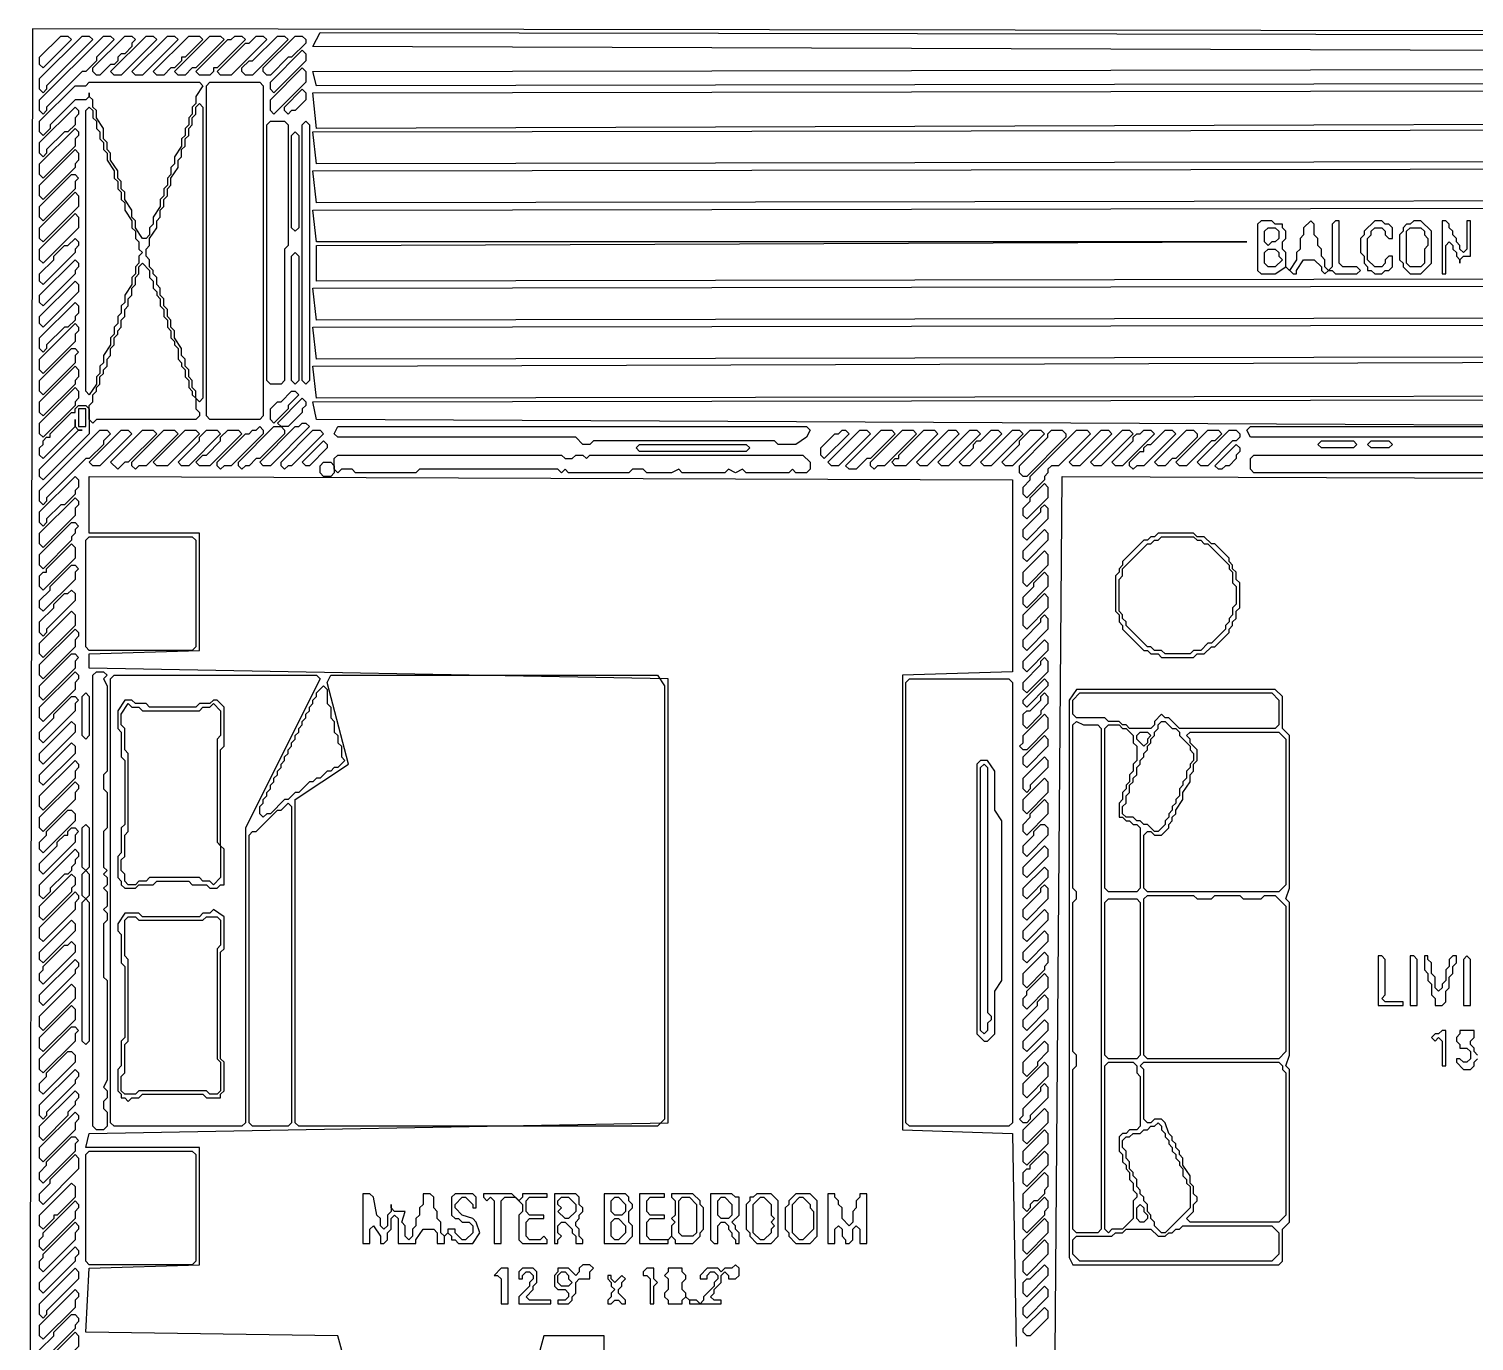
# Model space of a CAD drawing. Header units: metres. Extents: x 53 to 990, y 46 to 960.
# Drawn here: x 138 to 545, y 590.5 to 960 of the extents above; entities that cross this region are included whole.
import ezdxf

# ---------------------------------------------------------------- set-up
doc = ezdxf.new("R2010")
doc.units = ezdxf.units.M
doc.layers.add('A-FURN', color=2, linetype='Continuous')
doc.layers.add('A-WALL', color=1, linetype='Continuous')

msp = doc.modelspace()

# ---------------------------------------------------------------- linework, layer by layer
at = {"layer": 'A-FURN'}
for points in [[(139, 960), (138, 401), (229, 399), (231, 317), (242, 326), (245, 317), (246, 401), (292, 402), (293, 201), (442, 199), (441, 153), (247, 152), (246, 208), (234, 195), (241, 207), (231, 207), (230, 139), (537, 137), (553, 193), (601, 219), (606, 138), (898, 137), (900, 959), (139, 960)], [(161, 958), (162, 957), (157, 952), (157, 951), (154, 948), (153, 948), (143, 938), (143, 937), (142, 936), (141, 937), (141, 940), (159, 958), (161, 958)], [(155, 958), (156, 957), (143, 944), (143, 943), (142, 942), (141, 943), (141, 946), (153, 958), (155, 958)], [(149, 958), (150, 957), (142, 949), (141, 950), (141, 952), (147, 958), (149, 958)], [(167, 958), (168, 957), (167, 956), (167, 955), (165, 953), (164, 953), (163, 952), (163, 951), (162, 950), (161, 950), (158, 947), (157, 947), (156, 948), (156, 949), (165, 958), (167, 958)], [(174, 957), (164, 947), (162, 947), (161, 948), (171, 958), (173, 958), (174, 957)], [(180, 957), (170, 947), (168, 947), (167, 948), (177, 958), (179, 958), (180, 957)], [(187, 957), (182, 952), (181, 952), (181, 951), (179, 949), (178, 949), (176, 947), (174, 947), (173, 948), (183, 958), (186, 958), (187, 957)], [(193, 957), (185, 949), (184, 949), (182, 947), (180, 947), (179, 948), (189, 958), (192, 958), (193, 957)], [(199, 957), (191, 949), (190, 949), (190, 948), (189, 947), (186, 947), (185, 948), (194, 957), (195, 957), (196, 958), (198, 958), (199, 957)], [(205, 957), (195, 947), (192, 947), (191, 948), (199, 956), (200, 956), (202, 958), (204, 958), (205, 957)], [(211, 957), (201, 947), (199, 947), (198, 948), (198, 949), (200, 951), (201, 951), (208, 958), (210, 958), (211, 957)], [(215, 958), (216, 957), (216, 956), (212, 952), (211, 952), (206, 947), (205, 947), (204, 948), (204, 949), (213, 958), (215, 958)], [(218, 955), (220, 959), (837, 958), (836, 953), (218, 955)], [(215, 954), (216, 953), (216, 951), (207, 942), (206, 943), (206, 945), (215, 954)], [(215, 949), (216, 948), (216, 945), (207, 936), (206, 937), (206, 940), (215, 949)], [(218, 948), (836, 949), (837, 945), (219, 944), (218, 948)], [(151, 944), (154, 944), (155, 945), (186, 945), (187, 944), (185, 941), (185, 939), (184, 938), (184, 936), (183, 935), (183, 933), (182, 932), (182, 930), (181, 929), (181, 927), (179, 924), (179, 922), (178, 921), (178, 919), (177, 918), (177, 916), (176, 915), (176, 913), (175, 912), (175, 910), (173, 907), (173, 905), (172, 904), (172, 902), (171, 901), (170, 901), (168, 904), (168, 906), (167, 907), (167, 909), (165, 912), (165, 914), (164, 915), (164, 917), (163, 918), (163, 920), (161, 923), (161, 925), (160, 926), (160, 928), (159, 929), (159, 932), (157, 935), (157, 937), (156, 938), (156, 940), (155, 941), (155, 942), (155, 941), (154, 940), (151, 940), (144, 933), (144, 932), (142, 930), (141, 931), (141, 934), (151, 944)], [(189, 945), (203, 945), (204, 944), (204, 851), (203, 850), (189, 850), (188, 851), (188, 944), (189, 945)], [(215, 943), (216, 942), (216, 940), (213, 937), (212, 937), (211, 936), (210, 937), (210, 938), (215, 943)], [(218, 942), (836, 943), (837, 934), (219, 932), (218, 942)], [(151, 938), (152, 937), (152, 936), (151, 935), (151, 933), (149, 931), (148, 931), (143, 926), (143, 925), (142, 924), (141, 925), (141, 928), (151, 938)], [(155, 938), (156, 937), (156, 935), (157, 934), (157, 932), (158, 931), (158, 929), (159, 928), (159, 926), (160, 925), (160, 923), (162, 920), (162, 918), (163, 917), (163, 915), (164, 914), (164, 912), (165, 911), (165, 909), (167, 906), (167, 904), (168, 903), (168, 901), (169, 900), (169, 898), (170, 897), (169, 896), (169, 894), (168, 893), (168, 891), (167, 890), (167, 888), (165, 885), (165, 883), (164, 882), (164, 880), (163, 879), (163, 877), (162, 876), (162, 874), (161, 873), (161, 871), (159, 868), (159, 866), (158, 865), (158, 863), (157, 862), (157, 860), (155, 857), (154, 858), (154, 937), (155, 938)], [(186, 939), (187, 938), (187, 856), (186, 855), (185, 856), (185, 858), (184, 859), (184, 861), (183, 862), (183, 864), (182, 865), (182, 867), (181, 868), (181, 870), (179, 873), (179, 875), (178, 876), (178, 878), (177, 879), (177, 881), (176, 882), (176, 884), (175, 885), (175, 887), (174, 888), (174, 890), (173, 891), (173, 892), (172, 893), (172, 895), (171, 896), (171, 898), (172, 899), (172, 901), (174, 904), (174, 906), (175, 907), (175, 909), (176, 910), (176, 912), (177, 913), (177, 915), (178, 916), (178, 918), (180, 921), (180, 923), (181, 924), (181, 926), (182, 927), (182, 929), (183, 930), (183, 932), (184, 933), (184, 935), (185, 936), (185, 938), (186, 939)], [(206, 934), (210, 934), (211, 933), (211, 899), (210, 898), (210, 861), (209, 860), (206, 860), (205, 861), (205, 933), (206, 934)], [(216, 934), (217, 933), (217, 861), (216, 860), (215, 861), (215, 933), (216, 934)], [(151, 932), (152, 931), (152, 930), (151, 929), (151, 927), (142, 918), (141, 919), (141, 922), (151, 932)], [(213, 931), (214, 930), (214, 904), (213, 903), (212, 904), (212, 930), (213, 931)], [(218, 931), (836, 932), (837, 923), (219, 922), (218, 931)], [(151, 926), (152, 925), (152, 923), (151, 922), (151, 921), (142, 912), (141, 913), (141, 916), (151, 926)], [(218, 920), (836, 921), (837, 912), (219, 911), (218, 920)], [(151, 919), (152, 918), (151, 917), (151, 915), (142, 906), (141, 907), (141, 910), (150, 919), (151, 919)], [(151, 914), (152, 913), (152, 910), (142, 900), (141, 901), (141, 904), (151, 914)], [(151, 908), (152, 907), (152, 904), (142, 894), (141, 895), (141, 898), (151, 908)], [(218, 909), (836, 910), (836, 900), (556, 899), (836, 899), (837, 890), (219, 889), (219, 899), (481, 900), (219, 900), (218, 909)], [(484, 905), (484, 892), (485, 891), (489, 891), (492, 893), (494, 891), (495, 891), (495, 892), (497, 895), (500, 895), (502, 893), (502, 892), (503, 891), (504, 892), (505, 892), (506, 891), (512, 891), (513, 892), (512, 893), (508, 893), (507, 894), (507, 906), (506, 906), (505, 905), (505, 893), (504, 892), (503, 893), (503, 895), (502, 896), (502, 898), (501, 899), (501, 901), (500, 902), (500, 905), (499, 906), (497, 904), (497, 902), (496, 901), (496, 898), (495, 897), (495, 895), (493, 892), (492, 893), (492, 897), (491, 898), (491, 900), (492, 901), (492, 903), (491, 904), (491, 905), (489, 905), (488, 906), (485, 906), (484, 905)], [(486, 903), (487, 904), (489, 904), (490, 903), (490, 901), (489, 900), (488, 900), (487, 899), (486, 900), (486, 903)], [(517, 906), (514, 903), (514, 902), (513, 901), (513, 897), (514, 896), (514, 894), (515, 893), (515, 892), (516, 892), (517, 891), (519, 891), (520, 892), (521, 892), (522, 893), (522, 896), (521, 896), (520, 895), (520, 894), (519, 893), (517, 893), (515, 895), (515, 901), (516, 902), (516, 903), (517, 904), (519, 904), (520, 903), (520, 902), (521, 901), (522, 901), (522, 904), (521, 905), (520, 905), (519, 906), (517, 906)], [(528, 906), (527, 905), (526, 905), (525, 904), (525, 903), (524, 902), (524, 895), (525, 894), (525, 893), (527, 891), (530, 891), (533, 894), (533, 903), (530, 906), (528, 906)], [(527, 904), (530, 904), (531, 903), (531, 902), (532, 901), (532, 899), (531, 898), (531, 894), (530, 893), (527, 893), (526, 894), (526, 903), (527, 904)], [(544, 906), (543, 906), (543, 898), (542, 897), (541, 898), (541, 899), (540, 900), (540, 901), (539, 902), (539, 903), (538, 904), (538, 905), (537, 906), (536, 906), (536, 891), (537, 891), (537, 899), (538, 900), (539, 899), (539, 898), (540, 897), (540, 896), (541, 895), (541, 894), (541, 895), (542, 896), (544, 896), (544, 906)], [(151, 901), (152, 900), (152, 899), (151, 898), (151, 897), (142, 888), (141, 889), (141, 891), (145, 895), (145, 896), (148, 899), (149, 899), (151, 901)], [(213, 897), (214, 896), (214, 861), (213, 860), (212, 861), (212, 896), (213, 897)], [(486, 897), (487, 898), (489, 898), (490, 897), (490, 896), (491, 895), (489, 893), (487, 893), (486, 894), (486, 897)], [(151, 895), (152, 894), (152, 893), (151, 892), (151, 891), (142, 882), (141, 883), (141, 885), (151, 895)], [(170, 894), (172, 892), (172, 890), (173, 889), (173, 887), (174, 886), (174, 885), (175, 884), (175, 882), (176, 881), (176, 879), (177, 878), (177, 876), (178, 875), (178, 873), (179, 872), (179, 871), (180, 870), (180, 867), (181, 866), (181, 865), (182, 864), (182, 862), (183, 861), (183, 859), (184, 858), (184, 857), (185, 856), (185, 853), (186, 852), (186, 851), (185, 850), (157, 850), (156, 849), (155, 850), (155, 854), (156, 855), (156, 857), (157, 858), (157, 859), (158, 860), (158, 862), (159, 863), (159, 864), (160, 865), (160, 867), (161, 868), (161, 870), (162, 871), (162, 873), (163, 874), (163, 875), (164, 876), (164, 878), (165, 879), (165, 881), (166, 882), (166, 884), (167, 885), (167, 887), (168, 888), (168, 890), (169, 891), (169, 893), (170, 894)], [(151, 889), (152, 888), (152, 886), (142, 876), (141, 877), (141, 879), (151, 889)], [(218, 887), (836, 888), (837, 879), (219, 878), (218, 887)], [(151, 883), (152, 882), (152, 880), (151, 879), (151, 878), (149, 876), (148, 876), (143, 871), (143, 870), (142, 869), (141, 870), (141, 873), (151, 883)], [(151, 877), (152, 876), (152, 875), (151, 874), (151, 872), (142, 863), (141, 864), (141, 867), (151, 877)], [(218, 876), (836, 877), (837, 868), (219, 867), (218, 876)], [(151, 870), (152, 869), (151, 868), (151, 866), (142, 857), (141, 858), (141, 861), (150, 870), (151, 870)], [(218, 865), (836, 867), (837, 857), (219, 856), (218, 865)], [(151, 865), (152, 864), (152, 862), (151, 861), (151, 860), (142, 851), (141, 852), (141, 855), (151, 865)], [(151, 859), (152, 858), (152, 856), (151, 855), (151, 854), (142, 845), (141, 846), (141, 849), (151, 859)], [(213, 858), (214, 857), (211, 854), (211, 853), (207, 849), (206, 850), (206, 853), (208, 855), (209, 855), (212, 858), (213, 858)], [(215, 856), (216, 855), (216, 854), (215, 853), (215, 852), (211, 848), (209, 848), (208, 849), (215, 856)], [(218, 855), (836, 856), (837, 847), (219, 850), (218, 855)], [(154, 854), (155, 853), (155, 846), (142, 833), (141, 834), (141, 836), (152, 847), (153, 847), (152, 847), (151, 848), (151, 850), (151, 848), (142, 839), (141, 840), (141, 842), (142, 843), (142, 844), (143, 845), (144, 845), (144, 846), (150, 852), (151, 852), (151, 853), (152, 854), (154, 854)], [(160, 847), (161, 846), (159, 844), (159, 843), (155, 839), (154, 839), (143, 828), (143, 827), (142, 826), (141, 827), (141, 830), (158, 847), (160, 847)], [(167, 846), (158, 837), (156, 837), (155, 838), (164, 847), (166, 847), (167, 846)], [(173, 847), (174, 846), (166, 838), (165, 838), (163, 836), (161, 838), (170, 847), (173, 847)], [(180, 846), (171, 837), (169, 837), (168, 836), (167, 837), (167, 838), (176, 847), (179, 847), (180, 846)], [(186, 846), (177, 837), (174, 837), (173, 838), (182, 847), (185, 847), (186, 846)], [(192, 846), (183, 837), (181, 837), (180, 838), (186, 844), (186, 845), (188, 847), (191, 847), (192, 846)], [(198, 846), (189, 837), (186, 837), (185, 838), (187, 840), (188, 840), (192, 844), (192, 845), (194, 847), (197, 847), (198, 846)], [(203, 848), (204, 847), (204, 846), (195, 837), (193, 837), (192, 836), (191, 837), (191, 838), (199, 846), (200, 846), (201, 847), (202, 847), (203, 848)], [(209, 848), (210, 847), (210, 846), (203, 839), (202, 839), (200, 837), (199, 837), (198, 836), (197, 837), (197, 838), (207, 848), (209, 848)], [(217, 848), (206, 837), (204, 837), (203, 838), (213, 848), (214, 848), (215, 849), (216, 849), (217, 848)], [(220, 847), (221, 846), (212, 837), (211, 837), (210, 836), (209, 837), (209, 838), (218, 847), (220, 847)], [(224, 846), (225, 848), (357, 848), (358, 847), (357, 845), (354, 843), (349, 843), (348, 844), (297, 844), (296, 843), (294, 843), (292, 845), (225, 845), (224, 846)], [(368, 847), (369, 846), (362, 839), (361, 840), (361, 842), (365, 846), (366, 846), (367, 847), (368, 847)], [(375, 846), (366, 837), (364, 837), (363, 838), (372, 847), (374, 847), (375, 846)], [(382, 846), (375, 839), (374, 839), (371, 836), (369, 836), (368, 837), (378, 847), (381, 847), (382, 846)], [(388, 846), (379, 837), (377, 837), (376, 836), (375, 837), (375, 838), (384, 847), (387, 847), (388, 846)], [(394, 846), (385, 837), (382, 837), (381, 838), (382, 839), (383, 839), (383, 840), (390, 847), (393, 847), (394, 846)], [(400, 846), (391, 837), (389, 837), (388, 838), (397, 847), (399, 847), (400, 846)], [(406, 846), (397, 837), (395, 837), (394, 838), (403, 847), (405, 847), (406, 846)], [(412, 846), (403, 837), (401, 837), (400, 838), (404, 842), (404, 843), (405, 844), (406, 844), (409, 847), (411, 847), (412, 846)], [(418, 846), (409, 837), (407, 837), (406, 838), (415, 847), (417, 847), (418, 846)], [(424, 846), (415, 837), (413, 837), (412, 838), (417, 843), (417, 844), (420, 847), (423, 847), (424, 846)], [(429, 847), (430, 846), (430, 845), (419, 834), (418, 834), (417, 835), (417, 837), (425, 845), (425, 846), (426, 847), (429, 847)], [(436, 847), (437, 846), (428, 837), (426, 837), (425, 836), (425, 835), (424, 834), (424, 833), (419, 828), (418, 829), (418, 831), (420, 833), (420, 834), (433, 847), (436, 847)], [(443, 846), (434, 837), (432, 837), (431, 838), (440, 847), (442, 847), (443, 846)], [(449, 846), (440, 837), (438, 837), (437, 838), (446, 847), (448, 847), (449, 846)], [(455, 846), (446, 837), (444, 837), (443, 838), (449, 844), (449, 845), (450, 846), (451, 846), (452, 847), (454, 847), (455, 846)], [(461, 846), (452, 837), (450, 837), (449, 836), (448, 837), (448, 838), (451, 841), (452, 841), (452, 842), (453, 843), (454, 843), (458, 847), (460, 847), (461, 846)], [(467, 846), (467, 845), (461, 839), (460, 839), (458, 837), (456, 837), (455, 838), (464, 847), (466, 847), (467, 846)], [(474, 846), (472, 844), (471, 844), (464, 837), (462, 837), (461, 838), (470, 847), (473, 847), (474, 846)], [(479, 846), (479, 845), (478, 844), (477, 844), (470, 837), (468, 837), (467, 838), (476, 847), (478, 847), (479, 846)], [(481, 847), (482, 848), (623, 848), (624, 847), (624, 845), (619, 843), (557, 843), (554, 845), (552, 844), (551, 845), (482, 845), (481, 847)], [(221, 844), (222, 843), (222, 842), (217, 837), (216, 837), (215, 838), (221, 844)], [(309, 842), (310, 843), (340, 843), (341, 842), (340, 841), (310, 841), (309, 842)], [(478, 843), (479, 842), (479, 841), (478, 840), (478, 839), (476, 837), (475, 837), (474, 836), (473, 836), (472, 837), (478, 843)], [(501, 843), (502, 844), (511, 844), (512, 843), (511, 842), (502, 842), (501, 843)], [(515, 843), (516, 844), (521, 844), (522, 843), (521, 842), (516, 842), (515, 843)], [(224, 839), (225, 840), (288, 840), (289, 839), (291, 839), (292, 840), (294, 840), (295, 839), (296, 840), (356, 840), (358, 838), (358, 836), (357, 835), (354, 835), (353, 836), (352, 835), (340, 835), (339, 836), (337, 835), (335, 836), (334, 835), (322, 835), (321, 836), (319, 835), (312, 835), (311, 836), (308, 836), (307, 835), (290, 835), (289, 836), (288, 835), (287, 836), (248, 836), (247, 835), (230, 835), (229, 836), (226, 836), (225, 835), (224, 836), (224, 839)], [(482, 839), (483, 840), (551, 840), (552, 839), (555, 839), (556, 840), (575, 840), (576, 839), (592, 840), (593, 839), (623, 839), (624, 838), (624, 836), (623, 835), (483, 835), (482, 836), (482, 839)], [(220, 837), (221, 838), (223, 838), (224, 837), (224, 835), (223, 834), (221, 834), (220, 835), (220, 837)], [(151, 834), (152, 833), (152, 831), (151, 830), (151, 829), (148, 826), (147, 826), (143, 822), (143, 821), (142, 820), (141, 821), (141, 824), (151, 834)], [(228, 581), (225, 592), (154, 593), (155, 611), (186, 612), (186, 645), (154, 645), (155, 649), (318, 652), (318, 777), (155, 780), (155, 784), (186, 785), (186, 818), (155, 818), (155, 834)], [(155, 834), (415, 833), (415, 779), (384, 778), (384, 650), (415, 649), (416, 589)], [(424, 832), (425, 831), (425, 828), (419, 822), (418, 823), (418, 825), (420, 827), (420, 828), (424, 832)], [(427, 587), (429, 834)], [(429, 834), (677, 833)], [(151, 828), (152, 827), (152, 826), (151, 825), (151, 823), (142, 814), (141, 815), (141, 818), (151, 828)], [(424, 826), (425, 825), (425, 822), (419, 816), (418, 817), (418, 819), (423, 824), (423, 825), (424, 826)], [(151, 821), (152, 820), (151, 819), (151, 818), (150, 817), (150, 816), (142, 808), (141, 809), (141, 812), (150, 821), (151, 821)], [(424, 819), (425, 818), (425, 816), (419, 810), (418, 811), (418, 813), (424, 819)], [(150, 815), (151, 814), (151, 811), (142, 802), (141, 803), (141, 806), (142, 807), (143, 807), (143, 808), (150, 815)], [(154, 816), (155, 817), (184, 817), (185, 816), (185, 786), (184, 785), (155, 785), (154, 786), (154, 816)], [(456, 818), (455, 817), (454, 817), (453, 816), (452, 816), (446, 810), (446, 809), (445, 808), (445, 807), (444, 806), (444, 796), (445, 795), (445, 793), (446, 792), (446, 791), (452, 785), (453, 785), (454, 784), (456, 784), (457, 783), (466, 783), (467, 784), (469, 784), (471, 786), (472, 786), (476, 790), (476, 791), (477, 792), (477, 793), (478, 794), (478, 796), (479, 797), (479, 804), (478, 805), (478, 807), (477, 808), (477, 809), (476, 810), (476, 811), (472, 815), (471, 815), (469, 817), (467, 817), (466, 818), (456, 818)], [(457, 817), (466, 817), (467, 816), (468, 816), (469, 815), (470, 815), (476, 809), (476, 808), (477, 807), (477, 804), (478, 803), (478, 798), (477, 797), (477, 795), (476, 794), (476, 793), (475, 792), (475, 791), (471, 787), (470, 787), (468, 785), (466, 785), (465, 784), (458, 784), (457, 785), (455, 785), (454, 786), (453, 786), (447, 792), (447, 793), (446, 794), (446, 795), (445, 796), (445, 805), (446, 806), (446, 808), (453, 815), (454, 815), (455, 816), (456, 816), (457, 817)], [(424, 813), (425, 812), (425, 809), (419, 803), (418, 804), (418, 807), (424, 813)], [(151, 809), (152, 808), (151, 807), (151, 805), (142, 796), (141, 797), (141, 799), (144, 802), (144, 803), (150, 809), (151, 809)], [(424, 807), (425, 806), (425, 803), (419, 797), (418, 798), (418, 800), (421, 803), (421, 804), (424, 807)], [(150, 802), (151, 801), (151, 799), (143, 791), (143, 790), (142, 789), (141, 790), (141, 793), (145, 797), (145, 798), (148, 801), (149, 801), (150, 802)], [(424, 801), (425, 800), (425, 797), (419, 791), (418, 792), (418, 795), (424, 801)], [(150, 796), (151, 795), (151, 792), (142, 783), (141, 784), (141, 787), (150, 796)], [(424, 795), (425, 794), (425, 791), (419, 785), (418, 786), (418, 788), (423, 793), (423, 794), (424, 795)], [(151, 791), (152, 790), (152, 789), (151, 788), (151, 786), (142, 777), (141, 778), (141, 781), (151, 791)], [(424, 788), (425, 787), (425, 785), (419, 779), (418, 780), (418, 782), (424, 788)], [(151, 784), (152, 783), (151, 782), (151, 780), (142, 771), (141, 772), (141, 775), (150, 784), (151, 784)], [(424, 783), (425, 782), (425, 779), (419, 773), (418, 774), (418, 776), (423, 781), (423, 782), (424, 783)], [(151, 779), (152, 778), (152, 777), (151, 776), (151, 774), (142, 765), (141, 766), (141, 769), (151, 779)], [(157, 779), (159, 779), (160, 778), (159, 777), (160, 775), (160, 751), (159, 750), (159, 746), (160, 745), (160, 735), (159, 734), (159, 724), (160, 723), (159, 722), (160, 721), (160, 719), (159, 718), (160, 717), (160, 713), (159, 712), (160, 711), (160, 709), (159, 708), (159, 693), (160, 692), (160, 664), (159, 662), (160, 661), (160, 659), (159, 658), (159, 656), (160, 655), (160, 651), (159, 650), (157, 650), (156, 651), (156, 778), (157, 779)], [(162, 778), (219, 778), (220, 777), (199, 735), (199, 652), (198, 651), (162, 651), (161, 652), (161, 777), (162, 778)], [(223, 778), (315, 778), (317, 775), (317, 653), (315, 651), (214, 651), (213, 652), (213, 743), (228, 753), (222, 776), (223, 778)], [(221, 775), (222, 774), (222, 770), (223, 769), (223, 766), (224, 765), (224, 762), (225, 761), (225, 759), (226, 758), (226, 755), (227, 754), (225, 752), (224, 752), (223, 751), (222, 751), (220, 749), (219, 749), (218, 748), (217, 748), (214, 745), (213, 745), (211, 743), (210, 743), (206, 739), (205, 739), (204, 738), (203, 739), (203, 741), (204, 742), (204, 743), (205, 744), (205, 745), (206, 746), (206, 747), (207, 748), (207, 749), (208, 750), (208, 751), (209, 752), (209, 753), (210, 754), (210, 755), (211, 756), (211, 757), (212, 758), (212, 759), (213, 760), (213, 761), (214, 762), (214, 763), (215, 764), (215, 765), (216, 766), (216, 767), (217, 768), (217, 769), (218, 770), (218, 771), (219, 772), (219, 773), (221, 775)], [(386, 777), (414, 777), (415, 776), (415, 652), (414, 651), (386, 651), (385, 652), (385, 776), (386, 777)], [(424, 777), (425, 776), (425, 775), (419, 769), (418, 770), (418, 771), (424, 777)], [(433, 774), (431, 771), (431, 614), (432, 612), (490, 612), (491, 613), (491, 622), (493, 624), (493, 667), (492, 668), (493, 671), (493, 714), (492, 715), (493, 718), (493, 761), (491, 763), (491, 772), (489, 774), (433, 774)], [(151, 772), (152, 771), (151, 770), (151, 768), (142, 759), (141, 760), (141, 762), (145, 766), (145, 767), (150, 772), (151, 772)], [(154, 773), (155, 772), (155, 761), (154, 760), (153, 761), (153, 772), (154, 773)], [(165, 771), (163, 768), (163, 763), (164, 762), (164, 755), (165, 754), (165, 736), (164, 735), (164, 728), (163, 727), (163, 721), (164, 720), (164, 719), (165, 718), (168, 718), (169, 719), (173, 719), (174, 720), (183, 720), (184, 719), (188, 719), (189, 718), (191, 718), (192, 719), (193, 719), (193, 729), (192, 730), (192, 757), (193, 758), (193, 769), (191, 771), (190, 771), (189, 770), (186, 770), (185, 769), (172, 769), (171, 770), (168, 770), (167, 771), (165, 771)], [(166, 770), (167, 769), (169, 769), (170, 768), (186, 768), (187, 769), (189, 769), (190, 770), (192, 768), (192, 761), (191, 760), (191, 731), (192, 730), (192, 721), (190, 719), (189, 720), (187, 720), (186, 721), (172, 721), (171, 720), (169, 720), (168, 719), (166, 719), (165, 720), (165, 722), (164, 723), (164, 726), (165, 727), (165, 733), (166, 734), (166, 756), (165, 757), (165, 763), (164, 764), (164, 767), (166, 770)], [(424, 773), (425, 772), (425, 770), (423, 768), (423, 767), (419, 763), (418, 764), (418, 767), (419, 768), (420, 768), (423, 771), (423, 772), (424, 773)], [(432, 771), (434, 773), (488, 773), (490, 771), (490, 764), (489, 763), (462, 763), (459, 766), (458, 766), (457, 767), (455, 765), (455, 764), (454, 763), (448, 763), (447, 764), (446, 764), (445, 765), (442, 765), (441, 766), (433, 766), (432, 767), (432, 771)], [(424, 767), (425, 766), (425, 763), (419, 757), (418, 757), (417, 758), (418, 759), (418, 761), (424, 767)], [(150, 765), (151, 764), (151, 762), (142, 753), (141, 754), (141, 756), (150, 765)], [(433, 765), (435, 764), (439, 764), (440, 763), (440, 622), (439, 621), (433, 621), (432, 622), (432, 667), (433, 668), (433, 671), (432, 672), (432, 714), (433, 715), (433, 717), (432, 718), (432, 764), (433, 765)], [(442, 764), (445, 764), (446, 763), (447, 763), (449, 761), (449, 759), (450, 758), (450, 754), (449, 753), (449, 751), (448, 750), (448, 748), (447, 747), (447, 746), (446, 745), (446, 743), (445, 742), (445, 738), (446, 738), (447, 737), (448, 737), (449, 736), (450, 736), (451, 735), (451, 718), (450, 717), (442, 717), (441, 718), (441, 763), (442, 764)], [(458, 765), (460, 763), (461, 763), (462, 762), (462, 761), (465, 758), (465, 757), (466, 756), (466, 754), (465, 753), (465, 752), (464, 751), (464, 749), (463, 748), (463, 747), (462, 746), (462, 744), (461, 743), (461, 742), (460, 741), (460, 740), (459, 739), (459, 738), (458, 737), (458, 736), (456, 734), (455, 734), (453, 736), (452, 736), (451, 737), (450, 737), (449, 738), (447, 738), (446, 739), (446, 741), (447, 742), (447, 744), (448, 745), (448, 747), (449, 748), (449, 749), (450, 750), (450, 752), (451, 753), (451, 754), (452, 755), (452, 756), (453, 757), (453, 758), (454, 759), (454, 760), (455, 761), (455, 762), (456, 763), (456, 764), (457, 765), (458, 765)], [(450, 760), (450, 761), (451, 762), (453, 762), (454, 761), (453, 760), (453, 759), (452, 758), (450, 760)], [(465, 762), (490, 762), (492, 760), (492, 719), (490, 717), (453, 717), (452, 718), (452, 733), (453, 734), (454, 734), (455, 733), (457, 733), (459, 735), (459, 736), (460, 737), (460, 738), (461, 739), (461, 740), (463, 743), (463, 745), (465, 748), (465, 750), (466, 751), (466, 753), (467, 754), (467, 757), (465, 759), (465, 760), (464, 761), (465, 762)], [(150, 759), (151, 758), (151, 756), (142, 747), (141, 748), (141, 750), (150, 759)], [(424, 761), (425, 760), (425, 758), (419, 752), (418, 753), (418, 755), (424, 761)], [(151, 754), (152, 753), (152, 752), (151, 751), (151, 749), (142, 740), (141, 741), (141, 744), (151, 754)], [(406, 754), (405, 753), (405, 677), (407, 675), (408, 675), (410, 677), (410, 689), (412, 692), (412, 737), (410, 740), (410, 751), (408, 754), (406, 754)], [(407, 753), (408, 752), (408, 683), (409, 682), (409, 681), (408, 680), (408, 678), (407, 677), (406, 678), (406, 752), (407, 753)], [(424, 755), (425, 754), (425, 752), (420, 747), (420, 746), (419, 745), (418, 746), (418, 749), (424, 755)], [(424, 749), (425, 748), (425, 745), (419, 739), (418, 740), (418, 743), (424, 749)], [(151, 748), (152, 747), (152, 746), (151, 745), (151, 743), (142, 734), (141, 735), (141, 738), (151, 748)], [(211, 742), (212, 741), (212, 652), (211, 651), (201, 651), (200, 652), (200, 733), (201, 734), (202, 734), (208, 740), (209, 740), (211, 742)], [(424, 743), (425, 742), (425, 739), (419, 733), (418, 734), (418, 736), (420, 738), (420, 739), (424, 743)], [(150, 740), (151, 739), (151, 737), (142, 728), (141, 729), (141, 731), (143, 733), (143, 734), (149, 740), (150, 740)], [(151, 735), (152, 734), (151, 733), (151, 731), (142, 722), (141, 723), (141, 725), (146, 730), (146, 731), (148, 733), (149, 733), (149, 734), (150, 735), (151, 735)], [(154, 736), (155, 735), (155, 724), (154, 723), (153, 724), (153, 735), (154, 736)], [(424, 736), (425, 735), (425, 733), (419, 727), (418, 728), (418, 730), (421, 733), (421, 734), (423, 736), (424, 736)], [(151, 729), (152, 728), (152, 727), (151, 726), (151, 725), (150, 724), (150, 723), (149, 722), (148, 722), (144, 718), (144, 717), (142, 715), (141, 716), (141, 719), (151, 729)], [(424, 730), (425, 729), (425, 727), (419, 721), (418, 722), (418, 724), (424, 730)], [(150, 722), (151, 721), (151, 719), (150, 718), (150, 717), (142, 709), (141, 710), (141, 713), (150, 722)], [(154, 723), (155, 722), (155, 716), (154, 715), (153, 716), (153, 722), (154, 723)], [(424, 724), (425, 723), (425, 721), (419, 715), (418, 716), (418, 718), (424, 724)], [(151, 717), (152, 716), (152, 715), (151, 714), (151, 712), (142, 703), (141, 704), (141, 707), (151, 717)], [(424, 719), (425, 718), (425, 715), (419, 709), (418, 710), (418, 712), (423, 717), (423, 718), (424, 719)], [(154, 715), (155, 714), (155, 675), (154, 674), (153, 675), (153, 714), (154, 715)], [(442, 715), (450, 715), (451, 714), (451, 671), (450, 670), (442, 670), (441, 671), (441, 714), (442, 715)], [(453, 716), (466, 716), (467, 715), (471, 715), (472, 716), (479, 716), (480, 715), (485, 715), (486, 716), (489, 716), (492, 713), (492, 672), (490, 670), (453, 670), (452, 671), (452, 715), (453, 716)], [(150, 709), (151, 708), (151, 706), (142, 697), (141, 698), (141, 700), (150, 709)], [(190, 712), (189, 711), (187, 711), (186, 710), (170, 710), (169, 711), (165, 711), (163, 708), (163, 706), (164, 705), (164, 697), (165, 696), (165, 676), (164, 675), (164, 668), (163, 667), (163, 661), (164, 660), (164, 659), (165, 659), (166, 658), (167, 659), (169, 659), (170, 660), (187, 660), (188, 659), (192, 659), (192, 660), (193, 661), (193, 669), (192, 670), (192, 700), (193, 701), (193, 710), (190, 712)], [(166, 710), (168, 710), (169, 709), (187, 709), (188, 710), (191, 710), (192, 709), (192, 702), (191, 701), (191, 670), (192, 669), (192, 661), (191, 660), (189, 660), (188, 661), (169, 661), (168, 660), (165, 660), (164, 661), (164, 665), (165, 666), (165, 674), (166, 675), (166, 698), (165, 699), (165, 709), (166, 710)], [(424, 712), (425, 711), (425, 709), (419, 703), (418, 704), (418, 706), (424, 712)], [(424, 706), (425, 705), (425, 703), (419, 697), (418, 698), (418, 700), (424, 706)], [(150, 703), (151, 702), (151, 700), (142, 691), (141, 692), (141, 694), (142, 695), (142, 696), (148, 702), (149, 702), (150, 703)], [(151, 698), (152, 697), (152, 696), (151, 695), (151, 694), (142, 685), (141, 686), (141, 688), (151, 698)], [(424, 700), (425, 699), (425, 697), (424, 696), (424, 695), (419, 690), (418, 691), (418, 694), (424, 700)], [(518, 699), (518, 685), (525, 685), (525, 686), (520, 686), (519, 687), (520, 688), (520, 698), (519, 699), (518, 699)], [(527, 699), (527, 685), (529, 685), (529, 698), (528, 699), (527, 699)], [(531, 699), (531, 695), (532, 694), (532, 692), (533, 691), (533, 688), (534, 687), (534, 685), (536, 685), (537, 686), (537, 689), (538, 690), (538, 693), (539, 694), (539, 696), (540, 697), (540, 699), (539, 699), (538, 698), (538, 696), (537, 695), (537, 692), (536, 691), (536, 690), (535, 689), (534, 690), (534, 693), (533, 694), (533, 697), (532, 698), (532, 699), (531, 699)], [(543, 699), (542, 698), (542, 685), (544, 685), (544, 698), (543, 699)], [(424, 694), (425, 693), (425, 690), (419, 684), (418, 685), (418, 687), (419, 688), (419, 689), (424, 694)], [(150, 691), (151, 690), (151, 687), (142, 678), (141, 679), (141, 682), (150, 691)], [(424, 688), (425, 687), (425, 684), (419, 678), (418, 679), (418, 681), (422, 685), (422, 686), (424, 688)], [(150, 685), (151, 684), (151, 681), (142, 672), (141, 673), (141, 676), (150, 685)], [(424, 681), (425, 680), (425, 678), (419, 672), (418, 673), (418, 675), (424, 681)], [(151, 679), (152, 678), (151, 677), (151, 675), (142, 666), (141, 667), (141, 670), (150, 679), (151, 679)], [(536, 678), (535, 677), (534, 677), (533, 676), (534, 675), (535, 676), (536, 675), (536, 668), (537, 668), (537, 678), (536, 678)], [(541, 678), (541, 677), (540, 676), (540, 675), (541, 674), (541, 673), (543, 673), (544, 672), (544, 670), (543, 669), (542, 669), (541, 670), (540, 670), (540, 669), (542, 667), (544, 667), (545, 668), (545, 669), (546, 670)], [(546, 671), (545, 672), (545, 673), (544, 674), (544, 675), (545, 676), (545, 678), (541, 678)], [(150, 672), (151, 671), (151, 669), (142, 660), (141, 661), (141, 663), (143, 665), (143, 666), (149, 672), (150, 672)], [(424, 675), (425, 674), (425, 672), (422, 669), (422, 668), (419, 665), (418, 666), (418, 669), (424, 675)], [(424, 669), (425, 668), (425, 665), (419, 659), (418, 660), (418, 663), (424, 669)], [(449, 669), (450, 668), (450, 666), (451, 665), (451, 651), (450, 650), (448, 650), (447, 649), (446, 649), (445, 648), (445, 644), (446, 643), (446, 641), (447, 640), (447, 639), (448, 638), (448, 636), (449, 635), (449, 633), (450, 632), (450, 631), (449, 630), (449, 625), (446, 622), (443, 622), (442, 621), (441, 622), (441, 668), (442, 669), (449, 669)], [(452, 669), (490, 669), (491, 668), (491, 667), (492, 666), (492, 626), (490, 624), (465, 624), (464, 625), (466, 627), (466, 629), (467, 630), (467, 631), (466, 632), (466, 634), (465, 635), (465, 637), (463, 640), (463, 642), (462, 643), (462, 644), (461, 645), (461, 646), (460, 647), (460, 648), (459, 649), (458, 652), (457, 653), (455, 653), (454, 652), (453, 652), (452, 653), (452, 667), (451, 668), (452, 669)], [(151, 667), (152, 666), (152, 665), (151, 664), (151, 663), (143, 655), (143, 654), (142, 653), (141, 654), (141, 657), (151, 667)], [(151, 661), (152, 660), (152, 659), (151, 658), (151, 657), (149, 655), (149, 654), (142, 647), (141, 648), (141, 651), (151, 661)], [(424, 663), (425, 662), (425, 659), (420, 654), (420, 653), (419, 652), (418, 652), (417, 653), (418, 654), (418, 656), (423, 661), (423, 662), (424, 663)], [(424, 656), (425, 655), (425, 652), (419, 646), (418, 647), (418, 650), (424, 656)], [(151, 655), (152, 654), (152, 653), (151, 652), (151, 650), (142, 641), (141, 642), (141, 645), (151, 655)], [(456, 652), (457, 651), (457, 650), (458, 649), (458, 648), (459, 647), (459, 646), (460, 645), (460, 644), (461, 643), (461, 642), (462, 641), (462, 640), (463, 639), (463, 637), (464, 636), (464, 635), (465, 634), (465, 628), (458, 621), (457, 621), (455, 623), (455, 624), (454, 625), (454, 626), (453, 627), (453, 629), (452, 630), (452, 631), (451, 632), (451, 633), (450, 634), (450, 636), (449, 637), (449, 638), (448, 639), (448, 641), (447, 642), (447, 644), (446, 645), (446, 647), (447, 648), (448, 648), (449, 649), (451, 649), (452, 650), (453, 650), (454, 651), (455, 651), (456, 652)], [(151, 648), (152, 647), (151, 646), (151, 644), (142, 635), (141, 636), (141, 638), (143, 640), (143, 641), (150, 648), (151, 648)], [(424, 650), (425, 649), (425, 646), (419, 640), (418, 641), (418, 644), (424, 650)], [(154, 643), (155, 644), (184, 644), (185, 643), (185, 613), (184, 612), (155, 612), (154, 613), (154, 643)], [(424, 644), (425, 643), (425, 640), (419, 634), (418, 635), (418, 638), (419, 639), (420, 639), (420, 640), (424, 644)], [(151, 643), (152, 642), (152, 639), (142, 629), (141, 630), (141, 632), (144, 635), (144, 636), (151, 643)], [(150, 635), (151, 634), (151, 631), (146, 626), (145, 626), (145, 625), (142, 622), (141, 623), (141, 626), (150, 635)], [(424, 638), (425, 637), (425, 634), (424, 633), (424, 632), (422, 630), (421, 630), (420, 629), (420, 628), (419, 627), (418, 628), (418, 632), (424, 638)], [(232, 632), (232, 618), (234, 618), (234, 622), (235, 623), (237, 620), (237, 618), (238, 618), (239, 619), (239, 621), (240, 622), (240, 625), (241, 626), (242, 625), (242, 618), (247, 618), (247, 619), (249, 622), (252, 622), (253, 621), (253, 618), (255, 618), (255, 620), (256, 621), (257, 620), (257, 619), (258, 619), (259, 618), (263, 618), (265, 621), (264, 624), (263, 625), (260, 626), (258, 628), (258, 629), (260, 631), (261, 631), (263, 629), (263, 628), (264, 628), (264, 631), (263, 632), (258, 632), (257, 631), (257, 626), (258, 625), (259, 625), (260, 624), (262, 624), (263, 623), (263, 621), (261, 619), (260, 619), (258, 621), (258, 622), (256, 622), (256, 621), (255, 620), (254, 621), (254, 624), (253, 625), (253, 627), (252, 628), (252, 631), (251, 632), (249, 632), (249, 629), (248, 628), (248, 626), (247, 625), (247, 623), (246, 622), (246, 620), (245, 619), (244, 620), (244, 623), (243, 624), (244, 627), (241, 627), (240, 628), (240, 629), (240, 627), (239, 626), (239, 623), (238, 622), (237, 623), (237, 625), (236, 626), (235, 631), (234, 632), (232, 632)], [(266, 632), (266, 631), (267, 630), (268, 631), (269, 630), (269, 618), (271, 618), (271, 630), (272, 631), (275, 631), (277, 629), (277, 627), (276, 626), (276, 619), (277, 618), (284, 618), (284, 619), (283, 620), (282, 619), (279, 619), (278, 620), (278, 624), (279, 625), (283, 625), (283, 626), (279, 626), (278, 627), (278, 630), (279, 631), (284, 631), (284, 632), (277, 632), (277, 631), (276, 630), (274, 632), (266, 632)], [(286, 632), (286, 618), (287, 618), (287, 619), (288, 620), (287, 621), (287, 623), (288, 624), (289, 624), (291, 622), (291, 621), (292, 620), (292, 618), (294, 618), (294, 619), (293, 620), (293, 622), (292, 623), (292, 624), (293, 625), (293, 626), (294, 627), (294, 628), (293, 629), (293, 631), (292, 632), (286, 632)], [(287, 630), (288, 631), (290, 631), (292, 629), (292, 627), (290, 625), (289, 625), (287, 627), (288, 628), (287, 629), (287, 630)], [(300, 632), (300, 618), (306, 618), (308, 620), (308, 623), (307, 624), (307, 627), (308, 628), (308, 629), (307, 630), (307, 631), (306, 632), (300, 632)], [(302, 630), (303, 631), (304, 631), (306, 629), (306, 627), (305, 626), (303, 626), (302, 627), (302, 630)], [(310, 632), (310, 618), (318, 618), (318, 619), (319, 620), (320, 619), (320, 618), (325, 618), (327, 620), (327, 621), (328, 622), (328, 628), (327, 629), (327, 630), (325, 632), (319, 632), (319, 631), (320, 630), (320, 626), (319, 625), (320, 624), (319, 623), (319, 620), (318, 619), (313, 619), (312, 620), (312, 624), (313, 625), (317, 625), (317, 626), (313, 626), (312, 627), (312, 630), (313, 631), (317, 631), (317, 632), (310, 632)], [(322, 631), (324, 631), (326, 629), (326, 621), (325, 620), (322, 620), (321, 621), (321, 630), (322, 631)], [(330, 632), (330, 619), (331, 618), (332, 618), (332, 623), (333, 624), (334, 624), (335, 623), (335, 622), (336, 621), (336, 620), (337, 619), (337, 618), (338, 618), (338, 621), (337, 622), (337, 623), (336, 624), (338, 626), (338, 631), (337, 631), (336, 632), (330, 632)], [(333, 631), (334, 631), (336, 629), (336, 626), (335, 625), (333, 625), (332, 626), (332, 630), (333, 631)], [(343, 632), (342, 631), (341, 631), (341, 630), (340, 629), (340, 622), (341, 621), (341, 620), (343, 618), (347, 618), (349, 620), (349, 630), (347, 632), (343, 632)], [(344, 631), (345, 631), (347, 629), (347, 626), (348, 625), (347, 624), (348, 623), (347, 622), (347, 621), (345, 619), (344, 619), (342, 621), (342, 629), (344, 631)], [(354, 632), (352, 630), (352, 629), (351, 628), (351, 622), (352, 621), (352, 620), (354, 618), (358, 618), (360, 620), (360, 630), (358, 632), (354, 632)], [(355, 631), (356, 631), (358, 629), (358, 628), (359, 627), (359, 622), (356, 619), (355, 619), (353, 621), (353, 629), (355, 631)], [(363, 632), (363, 618), (365, 618), (365, 622), (366, 623), (367, 622), (367, 620), (368, 619), (368, 618), (369, 618), (370, 619), (370, 622), (371, 623), (372, 622), (372, 618), (374, 618), (374, 632), (372, 632), (372, 631), (371, 630), (371, 628), (370, 627), (370, 624), (369, 623), (367, 625), (367, 628), (366, 629), (366, 630), (365, 631), (365, 632), (363, 632)], [(424, 631), (425, 630), (425, 628), (424, 627), (424, 626), (419, 621), (418, 622), (418, 625), (424, 631)], [(151, 630), (152, 629), (152, 628), (151, 627), (151, 625), (142, 616), (141, 617), (141, 619), (142, 620), (142, 621), (151, 630)], [(451, 629), (452, 628), (452, 627), (453, 626), (453, 625), (452, 624), (451, 624), (450, 625), (450, 628), (451, 629)], [(151, 624), (152, 623), (152, 622), (151, 621), (151, 619), (142, 610), (141, 611), (141, 613), (142, 614), (142, 615), (151, 624)], [(303, 625), (304, 625), (306, 623), (306, 621), (304, 619), (303, 619), (302, 620), (302, 624), (303, 625)], [(424, 625), (425, 624), (425, 621), (419, 615), (418, 616), (418, 619), (424, 625)], [(490, 621), (490, 615), (488, 613), (434, 613), (432, 615), (432, 619), (433, 620), (443, 620), (444, 621), (446, 621), (447, 622), (454, 622), (456, 620), (458, 620), (459, 621), (460, 621), (461, 622), (462, 622), (463, 623), (488, 623), (490, 621)], [(424, 619), (425, 618), (425, 615), (419, 609), (418, 610), (418, 613), (424, 619)], [(151, 617), (152, 616), (152, 615), (151, 614), (151, 613), (142, 604), (141, 605), (141, 607), (151, 617)], [(151, 611), (152, 610), (152, 608), (143, 599), (143, 598), (142, 597), (141, 598), (141, 601), (151, 611)], [(271, 611), (269, 609), (270, 609), (271, 608), (271, 601), (273, 601), (273, 611), (271, 611)], [(277, 611), (276, 610), (276, 608), (277, 608), (277, 609), (278, 610), (279, 610), (280, 609), (280, 608), (279, 607), (279, 606), (276, 603), (276, 601), (285, 601), (285, 602), (279, 602), (278, 603), (280, 605), (280, 606), (281, 607), (281, 610), (280, 611), (277, 611)], [(296, 612), (294, 612), (293, 611), (293, 610), (292, 609), (290, 611), (287, 611), (287, 610), (286, 609), (286, 606), (287, 605), (289, 605), (290, 604), (290, 603), (289, 602), (287, 602), (287, 601), (290, 601), (291, 602), (291, 603), (292, 604), (292, 607), (293, 608), (296, 608), (296, 610), (297, 611), (296, 612)], [(312, 611), (311, 610), (311, 609), (312, 609), (313, 608), (313, 601), (314, 601), (314, 606), (315, 607), (314, 608), (314, 611), (312, 611)], [(338, 611), (337, 612), (336, 611), (334, 611), (333, 610), (332, 611), (329, 611), (327, 609), (327, 608), (329, 608), (329, 609), (330, 610), (331, 610), (332, 609), (332, 608), (331, 607), (331, 606), (328, 603), (328, 602), (327, 601), (326, 602), (324, 602), (323, 603), (323, 604), (322, 605), (322, 607), (323, 608), (323, 609), (322, 610), (322, 611), (318, 611), (318, 610), (317, 609), (318, 608), (318, 605), (317, 604), (317, 603), (318, 602), (318, 601), (322, 601), (322, 602), (323, 603), (324, 602), (324, 601), (333, 601), (333, 602), (331, 602), (330, 603), (331, 604), (331, 605), (333, 607), (333, 609), (334, 610), (335, 609), (335, 608), (337, 608), (338, 609), (338, 611)], [(424, 612), (425, 611), (425, 609), (419, 603), (418, 604), (418, 607), (419, 608), (420, 608), (424, 612)], [(287, 609), (288, 610), (289, 610), (290, 609), (290, 608), (291, 607), (290, 606), (288, 606), (287, 607), (287, 609)], [(301, 609), (301, 608), (302, 607), (302, 606), (303, 605), (302, 604), (302, 603), (301, 602), (301, 601), (302, 601), (303, 602), (304, 602), (305, 601), (306, 601), (306, 602), (304, 604), (304, 605), (305, 606), (305, 607), (306, 608), (305, 609), (303, 607), (302, 608), (302, 609), (301, 609)], [(151, 605), (152, 604), (152, 603), (151, 602), (151, 600), (142, 591), (141, 592), (141, 595), (151, 605)], [(424, 606), (425, 605), (425, 603), (419, 597), (418, 598), (418, 600), (424, 606)], [(424, 600), (425, 599), (425, 597), (420, 592), (419, 592), (418, 593), (418, 594), (424, 600)], [(151, 598), (152, 597), (152, 596), (151, 595), (151, 594), (142, 585), (141, 586), (141, 588), (145, 592), (145, 593), (150, 598), (151, 598)], [(151, 593), (152, 592), (152, 589), (142, 579), (141, 580), (141, 582), (145, 586), (145, 587), (151, 593)], [(300, 511), (300, 592), (283, 592), (280, 581)]]:
    msp.add_lwpolyline(points, dxfattribs=at)
at = {"layer": 'A-WALL'}
msp.add_lwpolyline([(152, 853), (152, 848), (154, 848), (154, 853), (152, 853)], dxfattribs=at)

doc.saveas('drawing.dxf')
